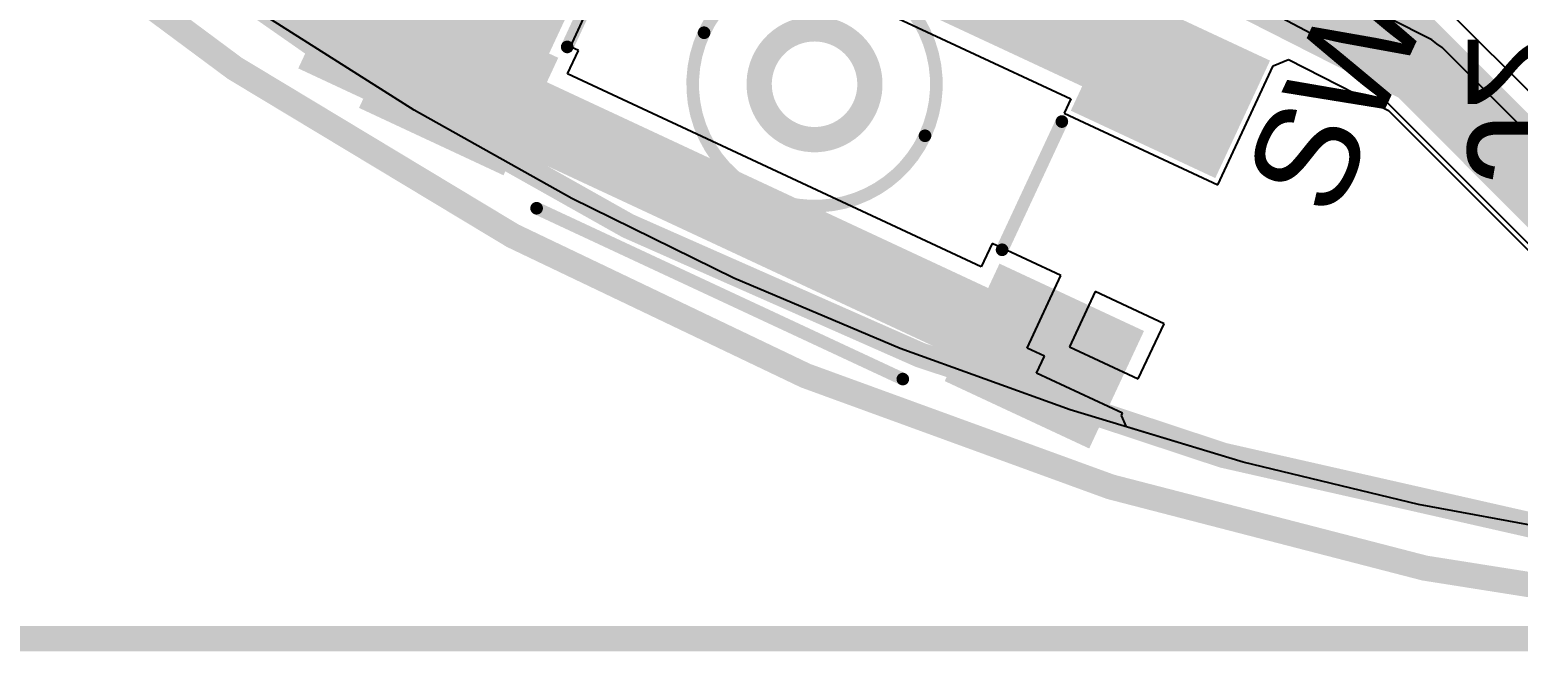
# Model space of a CAD drawing. Header units: inches. Extents: x -0.9 to 13.3, y -2.2 to 2.7.
# Drawn here: x 0.27 to 0.859, y -2.104 to -1.858 of the extents above; entities that cross this region are included whole.
import ezdxf

# ---------------------------------------------------------------- set-up
doc = ezdxf.new("R2010")
doc.units = ezdxf.units.IN
doc.header["$MEASUREMENT"] = 0
for name, color, linetype in [('Board Outline', 216, 'Continuous'), ('Bottom Layer', 5, 'Continuous'), ('Bottom Overlay', 54, 'Continuous'), ('Dimension', 6, 'Continuous'), ('Top Layer', 1, 'Continuous'), ('Top Overlay', 2, 'Continuous'), ('Top Paste', 8, 'Continuous'), ('Top Solder', 216, 'Continuous')]:
    doc.layers.add(name, color=color, linetype=linetype)
doc.styles.add('Arial', font='', dxfattribs={"height": 0.2})
doc.styles.get('Arial').set_extended_font_data('Arial')

# ---------------------------------------------------------------- blocks, each defined once
blk = doc.blocks.new('TS_1109S_C_B_86')
at = {"layer": 'Top Layer'}
for points in [[(-0.15551, 0.08071), (-0.10039, 0.08071), (-0.10039, 0.0374), (-0.15551, 0.0374)], [(0.10039, 0.08071), (0.15551, 0.08071), (0.15551, 0.0374), (0.10039, 0.0374)], [(-0.15551, -0.0374), (-0.10039, -0.0374), (-0.10039, -0.08071), (-0.15551, -0.08071)], [(0.10039, -0.0374), (0.15551, -0.0374), (0.15551, -0.08071), (0.10039, -0.08071)]]:
    blk.add_hatch(color=1, dxfattribs=at).paths.add_polyline_path(points)
at = {"layer": 'Top Paste'}
for points in [[(-0.15551, 0.08071), (-0.10039, 0.08071), (-0.10039, 0.0374), (-0.15551, 0.0374)], [(0.10039, 0.08071), (0.15551, 0.08071), (0.15551, 0.0374), (0.10039, 0.0374)], [(-0.15551, -0.0374), (-0.10039, -0.0374), (-0.10039, -0.08071), (-0.15551, -0.08071)], [(0.10039, -0.0374), (0.15551, -0.0374), (0.15551, -0.08071), (0.10039, -0.08071)]]:
    blk.add_hatch(color=8, dxfattribs=at).paths.add_polyline_path(points)
at = {"layer": 'Top Solder'}
for points in [[(-0.15951, 0.08471), (-0.09639, 0.08471), (-0.09639, 0.0334), (-0.15951, 0.0334)], [(0.09639, 0.08471), (0.15951, 0.08471), (0.15951, 0.0334), (0.09639, 0.0334)], [(-0.15951, -0.0334), (-0.09639, -0.0334), (-0.09639, -0.08471), (-0.15951, -0.08471)], [(0.09639, -0.0334), (0.15951, -0.0334), (0.15951, -0.08471), (0.09639, -0.08471)]]:
    blk.add_hatch(color=216, dxfattribs=at).paths.add_polyline_path(points)
at = {"layer": 'Top Overlay', "const_width": 0.005}
for points in [[(-0.079, 0.091), (0.081, 0.091)], [(-0.095, -0.028), (-0.095, 0.028)], [(0.095, -0.028), (0.095, 0.028)], [(-0.079, -0.091), (0.081, -0.091)]]:
    blk.add_lwpolyline(points, dxfattribs=at)
at = {"layer": 'Top Overlay'}
for points, const_width in [([(-0.08025, 0.091, 1), (-0.07775, 0.091, 1)], 0.0025), ([(0.07975, 0.091, 1), (0.08225, 0.091, 1)], 0.0025), ([(0.04826, 0, 1), (-0.04826, 0, 1)], 0.005), ([(-0.09625, 0.028, 1), (-0.09375, 0.028, 1)], 0.0025), ([(0.09375, 0.028, 1), (0.09625, 0.028, 1)], 0.0025), ([(0.02193, 0, 1), (-0.02193, 0, 1)], 0.01), ([(-0.04951, 0, 1), (-0.04701, 0, 1)], 0.0025), ([(-0.02443, 0, 1), (-0.01943, 0, 1)], 0.005), ([(0.01943, 0, 1), (0.02443, 0, 1)], 0.005), ([(0.04701, 0, 1), (0.04951, 0, 1)], 0.0025), ([(-0.09625, -0.028, 1), (-0.09375, -0.028, 1)], 0.0025), ([(0.09375, -0.028, 1), (0.09625, -0.028, 1)], 0.0025), ([(-0.08025, -0.091, 1), (-0.07775, -0.091, 1)], 0.0025), ([(0.07975, -0.091, 1), (0.08225, -0.091, 1)], 0.0025)]:
    blk.add_lwpolyline(points, format="xyb", close=True, dxfattribs=dict(at, const_width=const_width))

msp = doc.modelspace()

# ---------------------------------------------------------------- hatches: boundary and pattern name
at = {"layer": 'Top Layer'}
for points in [[(0.27848, -1.77757), (0.41475, -1.89191), (0.44123, -1.86036), (0.30495, -1.74602)], [(0.37586, -1.87378), (0.45518, -1.91077), (0.48535, -1.84608), (0.40602, -1.80909)]]:
    msp.add_hatch(color=1, dxfattribs=at).paths.add_polyline_path(points)

# ---------------------------------------------------------------- linework, layer by layer
at = {"layer": 'Board Outline', "const_width": 0.01}
msp.add_lwpolyline([(1.99867, 0.21567, -1.122171), (-0.01159, -1.51329)], format="xyb", dxfattribs=at)
at = {"layer": 'Bottom Layer'}
for p, q in [((0.88583, -1.9056), (0.82102, -1.84079)), ((0.42176, -1.89033), (0.36136, -1.85204)), ((0.76535, -1.85376), (0.77899, -1.86105)), ((0.77899, -1.86105), (0.79018, -1.87024)), ((0.79018, -1.87024), (0.79074, -1.87107)), ((0.79074, -1.87107), (0.87557, -1.9559)), ((0.48416, -1.92527), (0.42176, -1.89033)), ((0.54837, -1.95676), (0.48416, -1.92527)), ((0.61421, -1.98469), (0.54837, -1.95676)), ((0.68147, -2.00899), (0.61421, -1.98469)), ((0.74996, -2.02959), (0.68147, -2.00899)), ((0.81947, -2.04642), (0.74996, -2.02959)), ((0.88527, -2.0586), (0.81947, -2.04642))]:
    msp.add_line(p, q, dxfattribs=at)
at = {"layer": 'Bottom Layer', "const_width": 0.03}
msp.add_lwpolyline([(0.73517, -1.82664, -0.198912), (0.80588, -1.85593)], format="xyb", dxfattribs=at)
msp.add_lwpolyline([(0.80588, -1.85593), (0.89071, -1.94076)], dxfattribs=at)
at = {"layer": 'Bottom Layer', "const_width": 0.015}
msp.add_lwpolyline([(0.79838, -1.85593, 1), (0.81338, -1.85593, 1)], format="xyb", close=True, dxfattribs=at)
msp.add_lwpolyline([(0.79838, -1.85593, 1), (0.81338, -1.85593, 1)], format="xyb", close=True, dxfattribs=at)
at = {"layer": 'Dimension', "const_width": 0.01}
msp.add_lwpolyline([(0.04081, 0.0156, -3.064051), (0.02964, -1.5299)], format="xyb", dxfattribs=at)
msp.add_lwpolyline([(-0.83972, -2.09949), (1.0784, -2.09949)], dxfattribs=at)
at = {"layer": 'Top Layer'}
for p, q in [((0.51109, -1.80625), (0.68174, -1.88582)), ((0.82466, -1.8625), (0.73402, -1.81648)), ((0.4836, -1.8652), (0.49123, -1.84882)), ((0.48244, -1.87596), (0.48677, -1.86668)), ((0.48677, -1.86668), (0.4836, -1.8652)), ((0.82668, -1.86409), (0.82466, -1.8625)), ((0.82881, -1.86551), (0.82668, -1.86409)), ((0.8888, -1.9255), (0.82881, -1.86551)), ((0.73993, -1.91985), (0.76186, -1.87281)), ((0.76186, -1.87281), (0.7679, -1.87027)), ((0.7679, -1.87027), (0.80758, -1.89042)), ((0.64629, -1.95237), (0.48244, -1.87596)), ((0.68174, -1.88582), (0.6791, -1.89148)), ((0.6791, -1.89148), (0.73993, -1.91985)), ((0.80758, -1.89042), (0.86573, -1.94857)), ((0.65062, -1.94308), (0.64629, -1.95237)), ((0.67787, -1.95579), (0.65062, -1.94308)), ((0.66449, -1.98447), (0.67787, -1.95579)), ((0.69146, -1.96213), (0.68125, -1.98402)), ((0.7187, -1.97483), (0.69146, -1.96213)), ((0.70849, -1.99672), (0.7187, -1.97483)), ((0.67129, -1.98764), (0.66449, -1.98447)), ((0.68125, -1.98402), (0.70849, -1.99672)), ((0.66812, -1.99444), (0.67129, -1.98764)), ((0.70216, -2.01031), (0.66812, -1.99444)), ((0.70177, -2.01115), (0.70216, -2.01031)), ((0.70381, -2.01571), (0.70177, -2.01115)), ((0.74996, -2.02959), (0.70381, -2.01571)), ((0.81947, -2.04642), (0.74996, -2.02959)), ((0.88527, -2.0586), (0.81947, -2.04642))]:
    msp.add_line(p, q, dxfattribs=at)
for points, const_width in [([(0.48927, -1.77245), (0.7212, -1.8806)], 0.03), ([(0.72664, -1.83103), (0.81728, -1.87705)], 0.02), ([(0.43936, -1.87949), (0.67128, -1.98764)], 0.03), ([(0.81728, -1.87705), (0.87727, -1.93704)], 0.02)]:
    msp.add_lwpolyline(points, dxfattribs=dict(at, const_width=const_width))
for points, const_width in [([(0.43186, -1.87949, 1), (0.44686, -1.87949, 1)], 0.015), ([(0.7137, -1.8806, 1), (0.7287, -1.8806, 1)], 0.015), ([(0.81228, -1.87705, 1), (0.82228, -1.87705, 1)], 0.01), ([(0.81228, -1.87705, 1), (0.82228, -1.87705, 1)], 0.01), ([(0.66378, -1.98764, 1), (0.67878, -1.98764, 1)], 0.015)]:
    msp.add_lwpolyline(points, format="xyb", close=True, dxfattribs=dict(at, const_width=const_width))

# ---------------------------------------------------------------- block references
at = {"rotation": 335}
msp.add_blockref('TS_1109S_C_B_86', (0.58028, -1.88005), dxfattribs=at)

# ---------------------------------------------------------------- texts
at = {"layer": 'Bottom Overlay', "style": 'Arial', "text_generation_flag": 2}
msp.add_text('J2', height=0.04, rotation=270, dxfattribs=at).set_placement((0.83889, -1.91859))
at = {"layer": 'Top Overlay', "style": 'Arial'}
msp.add_text('SW1', height=0.04, rotation=65, dxfattribs=at).set_placement((0.78553, -1.93414))

doc.saveas('drawing.dxf')
